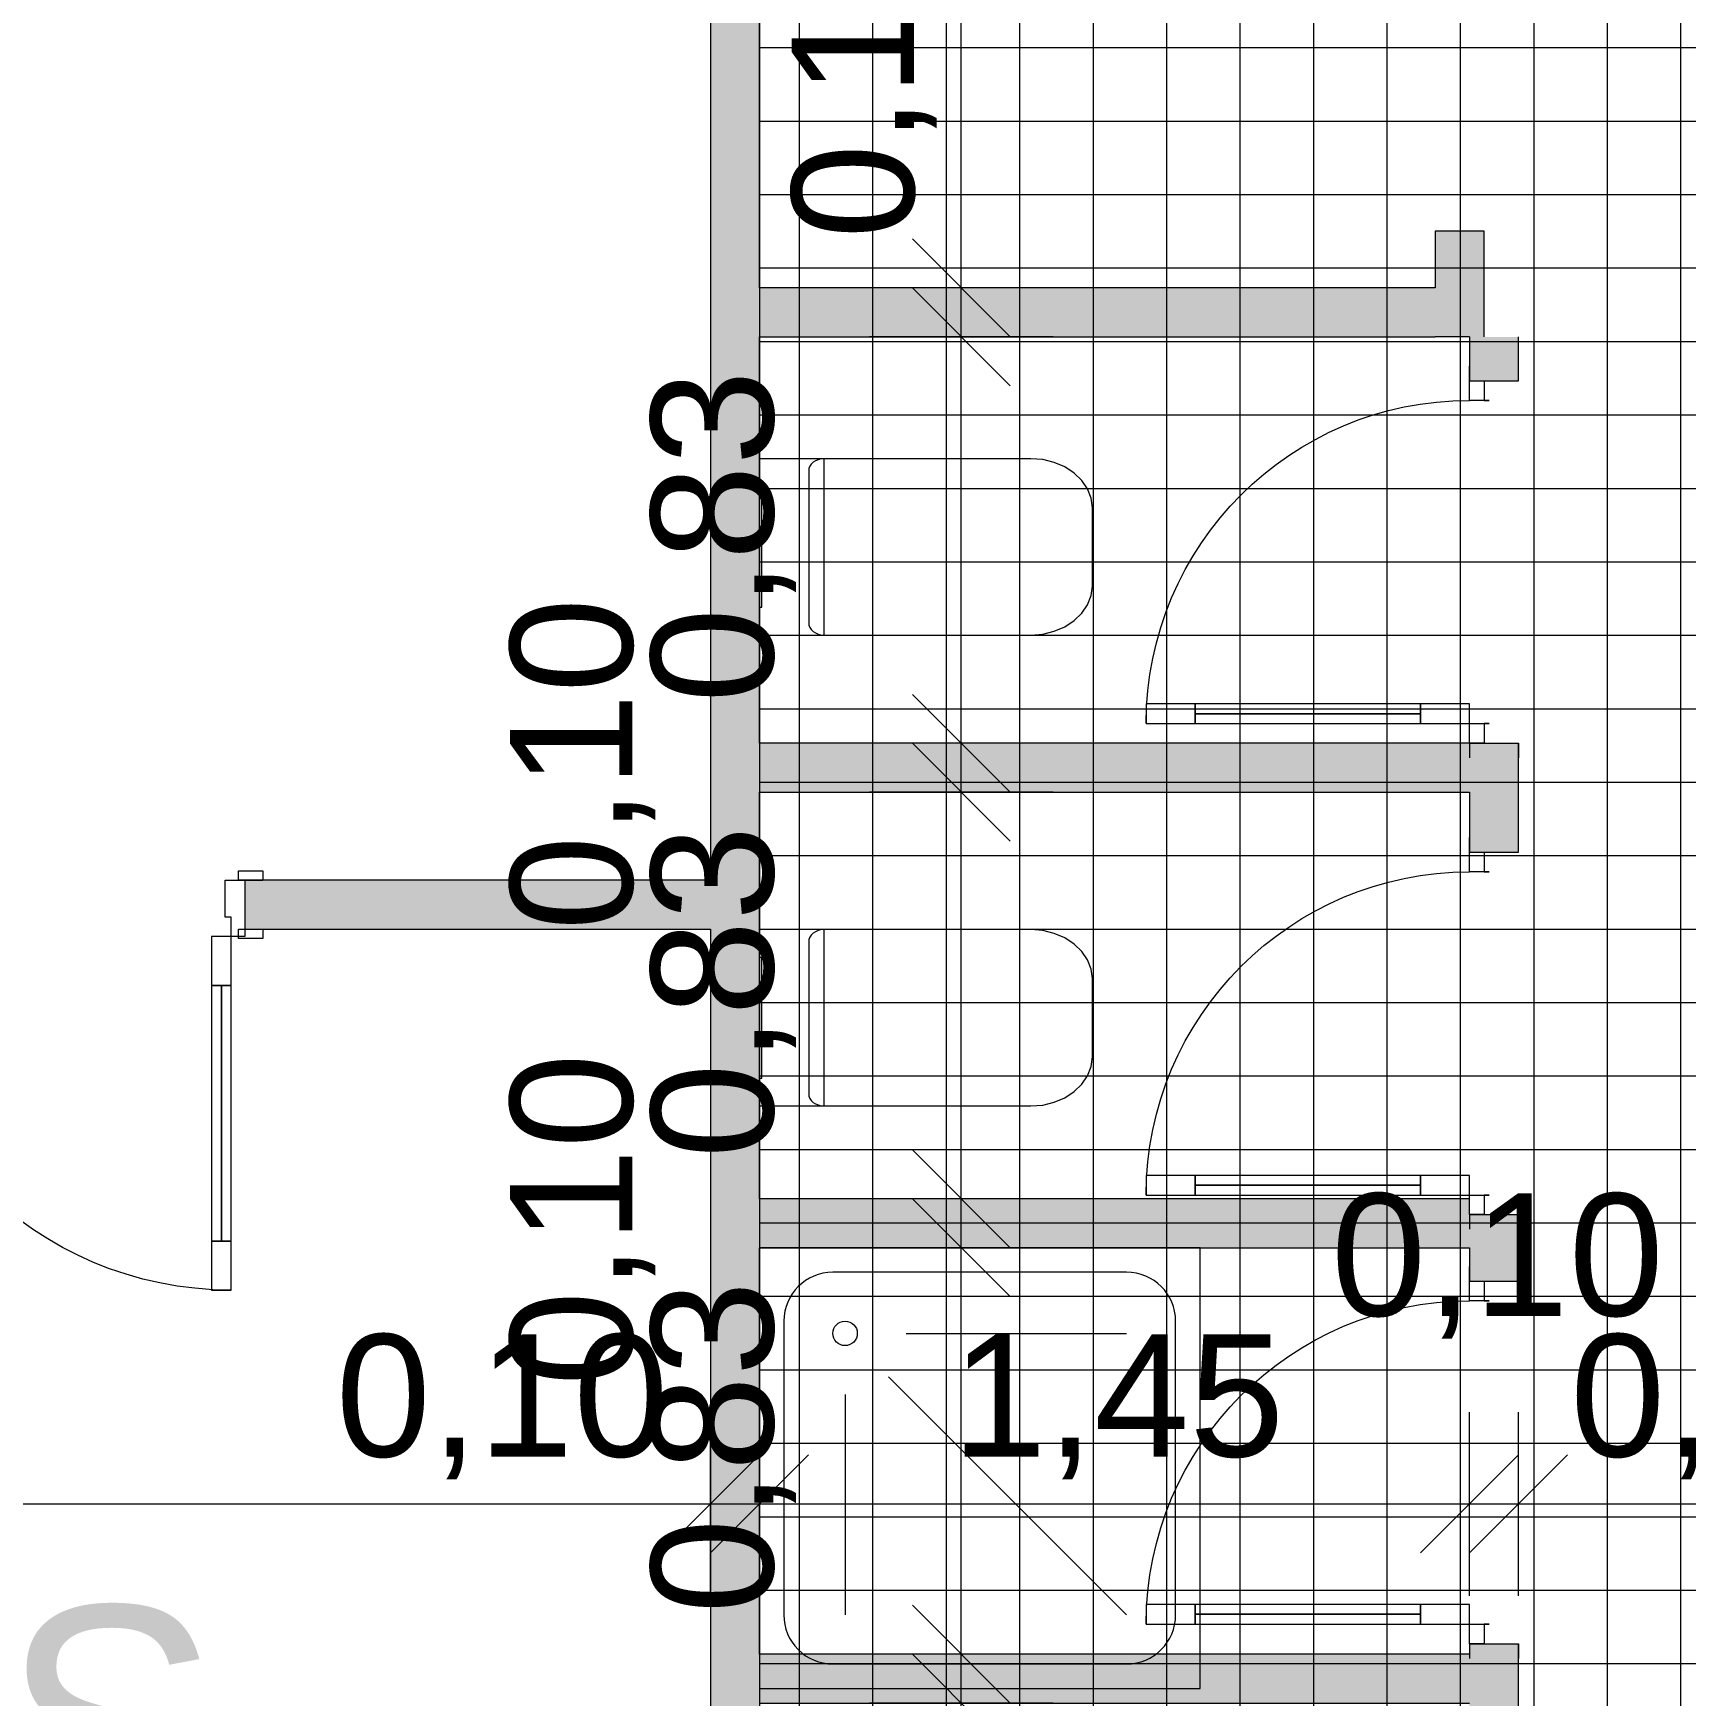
# Model space of a CAD drawing. Header units: millimetres. Extents: x -284281 to 1648660, y -821378 to -151356.
# Drawn here: x 408685 to 412060, y -258216 to -254821 of the extents above; entities that cross this region are included whole.
import ezdxf

# ---------------------------------------------------------------- set-up
doc = ezdxf.new("R2010")
doc.units = ezdxf.units.MM
doc.header["$MEASUREMENT"] = 0
for name, color, linetype in [('Cotations - 1_100', 7, 'Continuous'), ('Hachure', 7, 'Continuous'), ('Intérieur - Mobilier', 7, 'Continuous'), ('Portes ARCHICAD', 7, 'Continuous'), ('Structure - Murs extérieurs', 7, 'Continuous')]:
    doc.layers.add(name, color=color, linetype=linetype)
doc.styles.add('STYLE_GENERE_1', font='AGENCYR.TTF')
doc.styles.add('STYLE_GENERE_2', font='arial.ttf')
doc.dimstyles.new('STYLE_GENERE__1', dxfattribs={"dimtxt": 250, "dimasz": 190, "dimexe": 0.18, "dimexo": 0.0625, "dimgap": 0, "dimtad": 1, "dimtih": 1, "dimtoh": 1, "dimlfac": 0.001, "dimzin": 0, "dimdsep": 46, "dimtxsty": 'STYLE_GENERE_2', "dimblk": 'ARROWHEAD_6', "dimblk1": 'ARROWHEAD_6', "dimblk2": 'ARROWHEAD_6', "dimcen": 0.09, "dimse1": 1, "dimse2": 1, "dimclrd": 7, "dimclre": 7, "dimclrt": 7, "dimazin": 0, "dimtfac": 1, "dimtdec": 4, "dimtmove": 0, "dimatfit": 3, "dimfxl": 1, "dimtolj": 1, "dimtzin": 0, "dimarcsym": 0})
doc.dimstyles.new('STYLE_GENERE__2', dxfattribs={"dimtxt": 250, "dimasz": 190, "dimexe": 0.18, "dimexo": 0.0625, "dimgap": 0, "dimtad": 1, "dimlfac": 0.001, "dimzin": 0, "dimdsep": 46, "dimtxsty": 'STYLE_GENERE_2', "dimblk": 'ARROWHEAD_6', "dimblk1": 'ARROWHEAD_6', "dimblk2": 'ARROWHEAD_6', "dimcen": 0.09, "dimse1": 1, "dimse2": 1, "dimclrd": 7, "dimclre": 7, "dimclrt": 7, "dimazin": 0, "dimtfac": 1, "dimtdec": 4, "dimtmove": 0, "dimatfit": 3, "dimfxl": 1, "dimtolj": 1, "dimtzin": 0, "dimarcsym": 0})

# ---------------------------------------------------------------- blocks, each defined once
blk = doc.blocks.new('Douche rectangulaire 25')
at = {"layer": 'Intérieur - Mobilier', "color": 7, "linetype": 'Continuous', "lineweight": 5}
for p, q in [((750, 850), (150, 850)), ((50, 750), (50, 150)), ((175, 300), (175, 750)), ((263.4, 263.4), (750, 750)), ((850, 150), (850, 750)), ((300, 175), (750, 175)), ((150, 50), (750, 50))]:
    blk.add_line(p, q, dxfattribs=at)
at = {"layer": 'Intérieur - Mobilier', "color": 7, "linetype": 'Continuous', "lineweight": 5, "flags": 128}
blk.add_lwpolyline([(900, 0), (900, 900), (0, 900), (0, 0)], close=True, dxfattribs=at)
at = {"layer": 'Intérieur - Mobilier', "color": 7, "linetype": 'Continuous', "lineweight": 5}
blk.add_circle((175, 175), 25, dxfattribs=at)
for centre, start, end in [((150, 750), 90, 180), ((750, 750), 0, 90), ((150, 150), 180, 270), ((750, 150), 270, 0)]:
    blk.add_arc(centre, 100, start, end, dxfattribs=at)
blk = doc.blocks.new('Mur_263_2', base_point=(410068.1, -252989.9))
at = {"layer": 'Structure - Murs extérieurs', "linetype": 'Continuous', "lineweight": 5}
blk.add_hatch(color=2, dxfattribs=at).paths.add_polyline_path([(410068.1, -259130.6), (410168.1, -259130.6), (410168.1, -253935.5), (410068.1, -253935.5)])
at = {"layer": 'Structure - Murs extérieurs', "color": 7, "linetype": 'Continuous', "lineweight": 5, "flags": 128}
for points in [[(410068.1, -253935.5), (410068.1, -256550.3)], [(410168.1, -255340.6), (410168.1, -253935.5)], [(410168.1, -256270.6), (410168.1, -255440.6)], [(410168.1, -257200.6), (410168.1, -256370.6)], [(410068.1, -256650.3), (410068.1, -259130.6)], [(410168.1, -258130.6), (410168.1, -257300.6)]]:
    blk.add_lwpolyline(points, dxfattribs=at)
blk = doc.blocks.new('Ouverture porte simple_3')
at = {"layer": 'Portes ARCHICAD', "color": 251, "linetype": 'Continuous', "lineweight": 5, "true_color": 0x5f5f5f}
for p, q in [((-400, 0), (-400, 100)), ((400, 0), (400, 100))]:
    blk.add_line(p, q, dxfattribs=at)
blk = doc.blocks.new('Mur_264_2', base_point=(411648.1, -252989.9))
at = {"layer": 'Structure - Murs extérieurs', "linetype": 'Continuous', "lineweight": 5}
for points in [[(411648.1, -252989.9), (411548.1, -252989.9), (411548.1, -254424.7), (411648.1, -254424.7)], [(411548.1, -255340.6), (411648.1, -255340.6), (411648.1, -255224.7), (411548.1, -255224.7)], [(411548.1, -255440.6), (411648.1, -255440.6), (411548.1, -255340.6)], [(411548.1, -255340.6), (411648.1, -255440.6), (411648.1, -255340.6)]]:
    blk.add_hatch(color=2, dxfattribs=at).paths.add_polyline_path(points)
at = {"layer": 'Structure - Murs extérieurs', "color": 7, "linetype": 'Continuous', "lineweight": 5}
for p, q in [((411648.1, -254424.7), (411548.1, -254424.7)), ((411648.1, -255224.7), (411548.1, -255224.7))]:
    blk.add_line(p, q, dxfattribs=at)
at = {"layer": 'Structure - Murs extérieurs', "color": 7, "linetype": 'Continuous', "lineweight": 5, "flags": 128}
for points in [[(411548.1, -253089.9), (411548.1, -254424.7)], [(411648.1, -254424.7), (411648.1, -253089.9)], [(411548.1, -255224.7), (411548.1, -255340.6)], [(411648.1, -255440.6), (411648.1, -255224.7)], [(411618.1, -255440.6), (411548.1, -255440.6)]]:
    blk.add_lwpolyline(points, dxfattribs=at)
at = {"layer": 'Portes ARCHICAD', "color": 251, "linetype": 'Continuous', "lineweight": 5, "true_color": 0x5f5f5f, "xscale": -1, "zscale": 1000, "rotation": 90}
blk.add_blockref('Ouverture porte simple_3', (411648.1, -254824.7), dxfattribs=at)
blk = doc.blocks.new('Mur_265_2', base_point=(410068.1, -256370.6))
at = {"layer": 'Structure - Murs extérieurs', "linetype": 'Continuous', "lineweight": 5}
blk.add_hatch(color=2, dxfattribs=at).paths.add_polyline_path([(410168.1, -256370.6), (411618.1, -256370.6), (411618.1, -256270.6), (410168.1, -256270.6)])
at = {"layer": 'Structure - Murs extérieurs', "color": 7, "linetype": 'Continuous', "lineweight": 5, "flags": 128}
for points in [[(411618.1, -256270.6), (410168.1, -256270.6)], [(410168.1, -256370.6), (411618.1, -256370.6)]]:
    blk.add_lwpolyline(points, dxfattribs=at)
blk = doc.blocks.new('Mur_266_2', base_point=(410068.1, -258230.6))
at = {"layer": 'Structure - Murs extérieurs', "linetype": 'Continuous', "lineweight": 5}
blk.add_hatch(color=2, dxfattribs=at).paths.add_polyline_path([(410168.1, -258230.6), (411618.1, -258230.6), (411618.1, -258130.6), (410168.1, -258130.6)])
at = {"layer": 'Structure - Murs extérieurs', "color": 7, "linetype": 'Continuous', "lineweight": 5, "flags": 128}
for points in [[(411618.1, -258130.6), (410168.1, -258130.6)], [(410168.1, -258230.6), (411618.1, -258230.6)]]:
    blk.add_lwpolyline(points, dxfattribs=at)
blk = doc.blocks.new('Mur_268_2', base_point=(410068.1, -257300.6))
at = {"layer": 'Structure - Murs extérieurs', "linetype": 'Continuous', "lineweight": 5}
blk.add_hatch(color=2, dxfattribs=at).paths.add_polyline_path([(410168.1, -257300.6), (411618.1, -257300.6), (411618.1, -257200.6), (410168.1, -257200.6)])
at = {"layer": 'Structure - Murs extérieurs', "color": 7, "linetype": 'Continuous', "lineweight": 5, "flags": 128}
for points in [[(411618.1, -257200.6), (410168.1, -257200.6)], [(410168.1, -257300.6), (411618.1, -257300.6)]]:
    blk.add_lwpolyline(points, dxfattribs=at)
blk = doc.blocks.new('Porte 25_10')
at = {"layer": 'Portes ARCHICAD', "color": 251, "linetype": 'Continuous', "lineweight": 5, "true_color": 0x5f5f5f}
for p, q in [((290, 560), (290, 660)), ((290, 660), (330, 660)), ((330, 660), (330, 560)), ((330, 560), (290, 560)), ((310, 560), (310, 100)), ((290, 0), (290, 100)), ((290, 100), (330, 100)), ((330, 100), (330, 0)), ((-370, 0), (-400, 0)), ((-370, 0), (-400, 0)), ((-330, 0), (-370, 0)), ((-370, 0), (-370, -30)), ((-370, 0), (-370, -30)), ((-370, 0), (-370, -30)), ((-330, -40), (-330, 0)), ((330, 0), (290, 0)), ((370, 0), (330, 0)), ((330, 0), (330, -40)), ((370, -30), (370, 0)), ((370, 0), (370, -30)), ((370, 0), (370, -30)), ((370, 0), (400, 0)), ((370, 0), (400, 0)), ((-370, -30), (-330, -30)), ((-370, -30), (-370, -100)), ((-370, -30), (-370, -100)), ((-330, -30), (-330, -40)), ((330, -40), (330, -30)), ((330, -30), (370, -30)), ((370, -30), (370, -100)), ((370, -30), (370, -100)), ((-370, -100), (-400, -100)), ((-370, -100), (-400, -100)), ((370, -100), (400, -100)), ((370, -100), (400, -100))]:
    blk.add_line(p, q, dxfattribs=at)
at = {"layer": 'Portes ARCHICAD', "color": 251, "linetype": 'Continuous', "lineweight": 5, "true_color": 0x5f5f5f, "flags": 128}
for points in [[(310, 560), (310, 100), (290, 100), (290, 560)], [(330, 560), (330, 100), (310, 100), (310, 560)]]:
    blk.add_lwpolyline(points, close=True, dxfattribs=at)
at = {"layer": 'Portes ARCHICAD', "color": 251, "linetype": 'Continuous', "lineweight": 5, "true_color": 0x5f5f5f}
blk.add_arc((330, 0), 660, 90, 180, dxfattribs=at)
blk = doc.blocks.new('Mur_271_2', base_point=(411618.1, -255440.6))
at = {"layer": 'Structure - Murs extérieurs', "linetype": 'Continuous', "lineweight": 5}
for points in [[(411618.1, -255440.6), (411618.1, -255530.3), (411718.1, -255530.3), (411718.1, -255440.6)], [(411618.1, -256493.1), (411718.1, -256493.1), (411718.1, -256270.3), (411618.1, -256270.3)], [(411618.1, -257369.3), (411718.1, -257369.3), (411718.1, -257233.1), (411618.1, -257233.1)], [(411618.1, -258296.5), (411718.1, -258296.5), (411718.1, -258109.3), (411618.1, -258109.3)]]:
    blk.add_hatch(color=2, dxfattribs=at).paths.add_polyline_path(points)
at = {"layer": 'Structure - Murs extérieurs', "color": 7, "linetype": 'Continuous', "lineweight": 5}
for p, q in [((411618.1, -255530.3), (411618.1, -255500.3)), ((411718.1, -255530.3), (411718.1, -255500.3)), ((411618.1, -255530.3), (411648.1, -255530.3)), ((411648.1, -255530.3), (411718.1, -255530.3)), ((411618.1, -256270.3), (411618.1, -256300.3)), ((411618.1, -256270.3), (411648.1, -256270.3)), ((411648.1, -256270.3), (411718.1, -256270.3)), ((411718.1, -256270.3), (411718.1, -256300.3)), ((411618.1, -256493.1), (411618.1, -256463.1)), ((411718.1, -256493.1), (411718.1, -256463.1)), ((411618.1, -256493.1), (411648.1, -256493.1)), ((411648.1, -256493.1), (411718.1, -256493.1)), ((411618.1, -257233.1), (411618.1, -257263.1)), ((411618.1, -257233.1), (411648.1, -257233.1)), ((411648.1, -257233.1), (411718.1, -257233.1)), ((411718.1, -257233.1), (411718.1, -257263.1)), ((411618.1, -257369.3), (411618.1, -257339.3)), ((411718.1, -257369.3), (411718.1, -257339.3)), ((411618.1, -257369.3), (411648.1, -257369.3)), ((411648.1, -257369.3), (411718.1, -257369.3)), ((411618.1, -258109.3), (411618.1, -258139.3)), ((411618.1, -258109.3), (411648.1, -258109.3)), ((411648.1, -258109.3), (411718.1, -258109.3)), ((411718.1, -258109.3), (411718.1, -258139.3))]:
    blk.add_line(p, q, dxfattribs=at)
at = {"layer": 'Structure - Murs extérieurs', "color": 7, "linetype": 'Continuous', "lineweight": 5, "flags": 128}
for points in [[(411618.1, -255440.6), (411618.1, -255530.3)], [(411718.1, -255530.3), (411718.1, -255440.6)], [(411618.1, -256270.3), (411618.1, -256270.6)], [(411718.1, -256493.1), (411718.1, -256270.3)], [(411618.1, -256370.6), (411618.1, -256493.1)], [(411718.1, -257369.3), (411718.1, -257233.1)], [(411618.1, -257300.6), (411618.1, -257369.3)], [(411618.1, -258109.3), (411618.1, -258130.6)], [(411718.1, -258296.5), (411718.1, -258109.3)]]:
    blk.add_lwpolyline(points, dxfattribs=at)
at = {"layer": 'Portes ARCHICAD', "color": 251, "linetype": 'Continuous', "lineweight": 5, "true_color": 0x5f5f5f, "xscale": -1, "zscale": 1000, "rotation": 90}
for p in [(411618.1, -255900.3), (411618.1, -256863.1), (411618.1, -257739.3)]:
    blk.add_blockref('Porte 25_10', p, dxfattribs=at)
blk = doc.blocks.new('Mur_272_2', base_point=(410068.1, -255440.6))
at = {"layer": 'Structure - Murs extérieurs', "linetype": 'Continuous', "lineweight": 5}
blk.add_hatch(color=2, dxfattribs=at).paths.add_polyline_path([(411548.1, -255340.6), (410168.1, -255340.6), (410168.1, -255440.6), (411548.1, -255440.6)])
at = {"layer": 'Structure - Murs extérieurs', "color": 7, "linetype": 'Continuous', "lineweight": 5, "flags": 128}
for points in [[(411548.1, -255340.6), (410168.1, -255340.6)], [(410168.1, -255440.6), (411548.1, -255440.6)]]:
    blk.add_lwpolyline(points, dxfattribs=at)
blk = doc.blocks.new('Porte double 25_9')
at = {"layer": 'Portes ARCHICAD', "color": 7, "linetype": 'Continuous', "lineweight": 5}
for p, q in [((-722, 722), (-722, 622)), ((-682, 722), (-722, 722)), ((-682, 622), (-682, 722)), ((682, 622), (682, 722)), ((682, 722), (722, 722)), ((722, 722), (722, 622)), ((-722, 622), (-682, 622)), ((-702, 622), (-702, 100)), ((722, 622), (682, 622)), ((702, 622), (702, 100)), ((-682, 100), (-722, 100)), ((-722, 100), (-722, 0)), ((-682, 0), (-682, 100)), ((682, 0), (682, 100)), ((682, 100), (722, 100)), ((722, 100), (722, 0)), ((-737, 4), (-787, 4)), ((-787, 4), (-787, -15)), ((-722, 0), (-750, 0)), ((-750, 0), (-750, -115)), ((-737, -15), (-737, 4)), ((-722, -40), (-722, 0)), ((-722, 0), (-682, 0)), ((722, 0), (682, 0)), ((750, 0), (722, 0)), ((722, 0), (722, -40)), ((787, 4), (737, 4)), ((737, 4), (737, -15)), ((750, -115), (750, 0)), ((787, -15), (787, 4)), ((-787, -15), (-737, -15)), ((-750, -15), (-787, -15)), ((-750, -15), (-787, -15)), ((-750, -115), (-750, -15)), ((-750, -115), (-750, -15)), ((737, -15), (787, -15)), ((750, -115), (750, -15)), ((750, -115), (750, -15)), ((750, -15), (787, -15)), ((750, -15), (787, -15)), ((-710, -40), (-722, -40)), ((-710, -115), (-710, -40)), ((722, -40), (710, -40)), ((710, -40), (710, -115)), ((-737, -115), (-787, -115)), ((-787, -115), (-787, -134)), ((-750, -115), (-787, -115)), ((-750, -115), (-787, -115)), ((-787, -134), (-737, -134)), ((-750, -115), (-710, -115)), ((-737, -134), (-737, -115)), ((710, -115), (750, -115)), ((787, -115), (737, -115)), ((737, -115), (737, -134)), ((737, -134), (787, -134)), ((750, -115), (787, -115)), ((750, -115), (787, -115)), ((787, -134), (787, -115))]:
    blk.add_line(p, q, dxfattribs=at)
at = {"layer": 'Portes ARCHICAD', "color": 7, "linetype": 'Continuous', "lineweight": 5, "flags": 128}
for points in [[(-722, 622), (-722, 100), (-702, 100), (-702, 622)], [(-702, 622), (-702, 100), (-682, 100), (-682, 622)], [(702, 622), (702, 100), (682, 100), (682, 622)], [(722, 622), (722, 100), (702, 100), (702, 622)]]:
    blk.add_lwpolyline(points, close=True, dxfattribs=at)
at = {"layer": 'Portes ARCHICAD', "color": 7, "linetype": 'Continuous', "lineweight": 5}
for centre, start, end in [((-722, 0), 0, 90), ((722, 0), 90, 180)]:
    blk.add_arc(centre, 722, start, end, dxfattribs=at)
blk = doc.blocks.new('Mur_297_2', base_point=(406581.5, -256550.3))
at = {"layer": 'Structure - Murs extérieurs', "linetype": 'Continuous', "lineweight": 5}
for points in [[(406681.5, -256650.3), (407617.4, -256650.3), (407617.4, -256550.3), (406681.5, -256550.3)], [(409117.4, -256550.3), (409117.4, -256650.3), (410068.1, -256650.3), (410068.1, -256550.3)]]:
    blk.add_hatch(color=2, dxfattribs=at).paths.add_polyline_path(points)
at = {"layer": 'Structure - Murs extérieurs', "color": 7, "linetype": 'Continuous', "lineweight": 5}
for p, q in [((407617.4, -256550.3), (407580.4, -256550.3)), ((407617.4, -256550.3), (407617.4, -256650.3)), ((409117.4, -256550.3), (409154.4, -256550.3)), ((409117.4, -256550.3), (409117.4, -256650.3)), ((407617.4, -256650.3), (407580.4, -256650.3)), ((409117.4, -256650.3), (409154.4, -256650.3))]:
    blk.add_line(p, q, dxfattribs=at)
at = {"layer": 'Structure - Murs extérieurs', "color": 7, "linetype": 'Continuous', "lineweight": 5, "flags": 128}
for points in [[(407617.4, -256550.3), (406681.5, -256550.3)], [(410068.1, -256550.3), (409117.4, -256550.3)], [(406681.5, -256650.3), (407617.4, -256650.3)], [(409117.4, -256650.3), (410068.1, -256650.3)]]:
    blk.add_lwpolyline(points, dxfattribs=at)
at = {"layer": 'Portes ARCHICAD', "color": 7, "linetype": 'Continuous', "lineweight": 5, "xscale": -1, "zscale": 1000, "rotation": 180}
blk.add_blockref('Porte double 25_9', (408367.4, -256665.3), dxfattribs=at)
blk = doc.blocks.new('WC 25_2')
at = {"layer": 'Intérieur - Mobilier', "color": 253, "linetype": 'Continuous', "lineweight": 5, "true_color": 0x9f9f9f}
for p, q in [((0, -100.7), (-155, -100.7)), ((155, -100.7), (0, -100.7)), ((-180, -132.2), (180, -132.2))]:
    blk.add_line(p, q, dxfattribs=at)
at = {"layer": 'Intérieur - Mobilier', "color": 253, "linetype": 'Continuous', "lineweight": 5, "true_color": 0x9f9f9f, "flags": 128}
for points in [[(80, -680), (99.5, -677.6), (118.3, -670.4), (135.6, -658.8), (150.7, -643.1), (163.1, -624), (172.4, -602.3), (178.1, -578.6), (180, -554.1), (180, 0), (-180, 0), (-180, -554.1), (-178.1, -578.6), (-172.4, -602.3), (-163.1, -624), (-150.7, -643.1), (-135.6, -658.8), (-118.3, -670.4), (-99.5, -677.6), (-80, -680)], [(123, 0), (-123, 0), (-123, -5), (123, -5)]]:
    blk.add_lwpolyline(points, close=True, dxfattribs=at)
at = {"layer": 'Intérieur - Mobilier', "color": 253, "linetype": 'Continuous', "lineweight": 5, "true_color": 0x9f9f9f}
for centre, start_param, end_param in [((-155, -132.2), 0, 1.570796), ((155, -132.2), 4.712389, 6.283185)]:
    blk.add_ellipse(centre, major_axis=(0, 31.5), ratio=0.794118, start_param=start_param, end_param=end_param, dxfattribs=at)
blk = doc.blocks.new('*D1050')
at = {"layer": 'Cotations - 1_100', "color": 7, "linetype": 'Continuous', "lineweight": 5, "transparency": 16777216}
for p, q in [((410680.5, -258330.6), (410480.5, -258130.6)), ((410768, -258230.6), (410393, -258230.6)), ((410580.5, -259130.6), (410580.5, -258230.6)), ((410480.5, -259030.6), (410680.5, -259230.6)), ((410768, -259130.6), (410393, -259130.6)), ((410580.5, -259280.6), (410580.5, -259130.6))]:
    blk.add_line(p, q, dxfattribs=at)
at = {"layer": 'Cotations - 1_100', "color": 7, "lineweight": 5, "transparency": 16777216, "char_height": 250, "attachment_point": 7, "rotation": 90, "style": 'STYLE_GENERE_2'}
for s, insert in [('\\A1;{\\pql;\\fArial|b0|i0|c0|p38;0,10}', (410530.5, -258995.7)), ('\\A1;{\\pql;\\fArial|b0|i0|c0|p38;0,90}', (410530.5, -259895.7))]:
    blk.add_mtext(s, dxfattribs=dict(at, insert=insert))
blk = doc.blocks.new('ARROWHEAD_6')
at = {"color": 0, "linetype": 'Continuous', "lineweight": 0}
for p, q in [((-0.5, -0.5), (0.5, 0.5)), ((0, 0), (-1, 0))]:
    blk.add_line(p, q, dxfattribs=at)
blk = doc.blocks.new('*D1051')
at = {"layer": 'Cotations - 1_100', "color": 7, "linetype": 'Continuous', "lineweight": 5, "transparency": 16777216}
for p, q in [((410480.5, -258030.6), (410680.5, -258230.6)), ((410768, -258130.6), (410393, -258130.6)), ((410680.5, -258330.6), (410480.5, -258130.6)), ((410580.5, -258230.6), (410580.5, -258130.6)), ((410768, -258230.6), (410393, -258230.6))]:
    blk.add_line(p, q, dxfattribs=at)
blk = doc.blocks.new('*D1052')
at = {"layer": 'Cotations - 1_100', "color": 7, "linetype": 'Continuous', "lineweight": 5, "transparency": 16777216}
for p, q in [((410680.5, -257400.6), (410480.5, -257200.6)), ((410768, -257300.6), (410393, -257300.6)), ((410580.5, -258130.6), (410580.5, -257300.6)), ((410480.5, -258030.6), (410680.5, -258230.6)), ((410768, -258130.6), (410393, -258130.6))]:
    blk.add_line(p, q, dxfattribs=at)
at = {"layer": 'Cotations - 1_100', "color": 7, "lineweight": 5, "transparency": 16777216, "char_height": 250, "attachment_point": 7, "rotation": 90, "style": 'STYLE_GENERE_2'}
for s, insert in [('\\A1;{\\pql;\\fArial|b0|i0|c0|p38;0,10}', (409955.5, -257583.1)), ('\\A1;{\\pql;\\fArial|b0|i0|c0|p38;0,83}', (410243, -258048.1))]:
    blk.add_mtext(s, dxfattribs=dict(at, insert=insert))
blk = doc.blocks.new('*D1053')
at = {"layer": 'Cotations - 1_100', "color": 7, "linetype": 'Continuous', "lineweight": 5, "transparency": 16777216}
for p, q in [((410480.5, -257100.6), (410680.5, -257300.6)), ((410768, -257200.6), (410393, -257200.6)), ((410680.5, -257400.6), (410480.5, -257200.6)), ((410580.5, -257300.6), (410580.5, -257200.6)), ((410768, -257300.6), (410393, -257300.6))]:
    blk.add_line(p, q, dxfattribs=at)
blk = doc.blocks.new('*D1054')
at = {"layer": 'Cotations - 1_100', "color": 7, "linetype": 'Continuous', "lineweight": 5, "transparency": 16777216}
for p, q in [((410680.5, -256470.6), (410480.5, -256270.6)), ((410768, -256370.6), (410393, -256370.6)), ((410580.5, -257200.6), (410580.5, -256370.6)), ((410480.5, -257100.6), (410680.5, -257300.6)), ((410768, -257200.6), (410393, -257200.6))]:
    blk.add_line(p, q, dxfattribs=at)
at = {"layer": 'Cotations - 1_100', "color": 7, "lineweight": 5, "transparency": 16777216, "char_height": 250, "attachment_point": 7, "rotation": 90, "style": 'STYLE_GENERE_2'}
for s, insert in [('\\A1;{\\pql;\\fArial|b0|i0|c0|p38;0,10}', (409955.5, -256653.1)), ('\\A1;{\\pql;\\fArial|b0|i0|c0|p38;0,83}', (410243, -257118.1))]:
    blk.add_mtext(s, dxfattribs=dict(at, insert=insert))
blk = doc.blocks.new('*D1055')
at = {"layer": 'Cotations - 1_100', "color": 7, "linetype": 'Continuous', "lineweight": 5, "transparency": 16777216}
for p, q in [((410480.5, -256170.6), (410680.5, -256370.6)), ((410768, -256270.6), (410393, -256270.6)), ((410680.5, -256470.6), (410480.5, -256270.6)), ((410580.5, -256370.6), (410580.5, -256270.6)), ((410768, -256370.6), (410393, -256370.6))]:
    blk.add_line(p, q, dxfattribs=at)
blk = doc.blocks.new('*D1056')
at = {"layer": 'Cotations - 1_100', "color": 7, "linetype": 'Continuous', "lineweight": 5, "transparency": 16777216}
for p, q in [((410680.5, -255540.6), (410480.5, -255340.6)), ((410768, -255440.6), (410393, -255440.6)), ((410580.5, -256270.6), (410580.5, -255440.6)), ((410480.5, -256170.6), (410680.5, -256370.6)), ((410768, -256270.6), (410393, -256270.6))]:
    blk.add_line(p, q, dxfattribs=at)
at = {"layer": 'Cotations - 1_100', "color": 7, "lineweight": 5, "transparency": 16777216, "insert": (410243, -256188.1), "char_height": 250, "attachment_point": 7, "rotation": 90, "style": 'STYLE_GENERE_2'}
blk.add_mtext('\\A1;{\\pql;\\fArial|b0|i0|c0|p38;0,83}', dxfattribs=at)
blk = doc.blocks.new('*D1057')
at = {"layer": 'Cotations - 1_100', "color": 7, "linetype": 'Continuous', "lineweight": 5, "transparency": 16777216}
for p, q in [((410480.5, -255240.6), (410680.5, -255440.6)), ((410768, -255340.6), (410393, -255340.6)), ((410680.5, -255540.6), (410480.5, -255340.6)), ((410580.5, -255440.6), (410580.5, -255340.6)), ((410768, -255440.6), (410393, -255440.6))]:
    blk.add_line(p, q, dxfattribs=at)
blk = doc.blocks.new('*D1058')
at = {"layer": 'Cotations - 1_100', "color": 7, "linetype": 'Continuous', "lineweight": 5, "transparency": 16777216}
for p, q in [((410680.5, -253189.9), (410480.5, -252989.9)), ((410768, -253089.9), (410393, -253089.9)), ((410580.5, -255340.6), (410580.5, -253089.9)), ((410480.5, -255240.6), (410680.5, -255440.6)), ((410768, -255340.6), (410393, -255340.6))]:
    blk.add_line(p, q, dxfattribs=at)
at = {"layer": 'Cotations - 1_100', "color": 7, "lineweight": 5, "transparency": 16777216, "char_height": 250, "attachment_point": 7, "rotation": 90, "style": 'STYLE_GENERE_2'}
for s, insert in [('\\A1;{\\pql;\\fArial|b0|i0|c0|p38;2,25}', (410530.5, -254215.2)), ('\\A1;{\\pql;\\fArial|b0|i0|c0|p38;0,10}', (410530.5, -255240.6))]:
    blk.add_mtext(s, dxfattribs=dict(at, insert=insert))
blk = doc.blocks.new('*D1096')
at = {"layer": 'Cotations - 1_100', "color": 7, "linetype": 'Continuous', "lineweight": 5, "transparency": 16777216}
for p, q in [((406681.5, -258011.3), (406681.5, -257636.3)), ((410068.1, -258011.3), (410068.1, -257636.3)), ((406781.5, -257723.8), (406581.5, -257923.8)), ((409968.1, -257923.8), (410168.1, -257723.8)), ((406681.5, -257823.8), (410068.1, -257823.8))]:
    blk.add_line(p, q, dxfattribs=at)
at = {"layer": 'Cotations - 1_100', "color": 7, "lineweight": 5, "transparency": 16777216, "char_height": 250, "attachment_point": 7, "style": 'STYLE_GENERE_2'}
for s, insert in [('\\A1;{\\pql;\\fArial|b0|i0|c0|p38;3,39}', (407709.6, -257773.8)), ('\\A1;{\\pql;\\fArial|b0|i0|c0|p38;0,10}', (409303, -257773.8))]:
    blk.add_mtext(s, dxfattribs=dict(at, insert=insert))
blk = doc.blocks.new('*D1097')
at = {"layer": 'Cotations - 1_100', "color": 7, "linetype": 'Continuous', "lineweight": 5, "transparency": 16777216}
for p, q in [((410068.1, -258011.3), (410068.1, -257636.3)), ((410168.1, -258011.3), (410168.1, -257636.3)), ((409968.1, -257923.8), (410168.1, -257723.8)), ((410268.1, -257723.8), (410068.1, -257923.8)), ((410068.1, -257823.8), (410168.1, -257823.8))]:
    blk.add_line(p, q, dxfattribs=at)
blk = doc.blocks.new('*D1098')
at = {"layer": 'Cotations - 1_100', "color": 7, "linetype": 'Continuous', "lineweight": 5, "transparency": 16777216}
for p, q in [((410168.1, -258011.3), (410168.1, -257636.3)), ((411618.1, -258011.3), (411618.1, -257636.3)), ((410268.1, -257723.8), (410068.1, -257923.8)), ((411518.1, -257923.8), (411718.1, -257723.8)), ((410168.1, -257823.8), (411618.1, -257823.8))]:
    blk.add_line(p, q, dxfattribs=at)
at = {"layer": 'Cotations - 1_100', "color": 7, "lineweight": 5, "transparency": 16777216, "char_height": 250, "attachment_point": 7, "style": 'STYLE_GENERE_2'}
for s, insert in [('\\A1;{\\pql;\\fArial|b0|i0|c0|p38;0,10}', (411335.5, -257486.3)), ('\\A1;{\\pql;\\fArial|b0|i0|c0|p38;1,45}', (410560.5, -257773.8))]:
    blk.add_mtext(s, dxfattribs=dict(at, insert=insert))
blk = doc.blocks.new('*D1099')
at = {"layer": 'Cotations - 1_100', "color": 7, "linetype": 'Continuous', "lineweight": 5, "transparency": 16777216}
for p, q in [((411618.1, -258011.3), (411618.1, -257636.3)), ((411718.1, -258011.3), (411718.1, -257636.3)), ((411518.1, -257923.8), (411718.1, -257723.8)), ((411818.1, -257723.8), (411618.1, -257923.8)), ((411618.1, -257823.8), (411718.1, -257823.8))]:
    blk.add_line(p, q, dxfattribs=at)
blk = doc.blocks.new('*D1100')
at = {"layer": 'Cotations - 1_100', "color": 7, "linetype": 'Continuous', "lineweight": 5, "transparency": 16777216}
for p, q in [((411718.1, -258011.3), (411718.1, -257636.3)), ((412594.6, -258011.3), (412594.6, -257636.3)), ((411818.1, -257723.8), (411618.1, -257923.8)), ((412494.6, -257923.8), (412694.6, -257723.8)), ((411718.1, -257823.8), (412594.6, -257823.8))]:
    blk.add_line(p, q, dxfattribs=at)
at = {"layer": 'Cotations - 1_100', "color": 7, "lineweight": 5, "transparency": 16777216, "char_height": 250, "attachment_point": 7, "style": 'STYLE_GENERE_2'}
for s, insert in [('\\A1;{\\pql;\\fArial|b0|i0|c0|p38;0,10}', (412312, -257486.3)), ('\\A1;{\\pql;\\fArial|b0|i0|c0|p38;0,88}', (411823.8, -257773.8))]:
    blk.add_mtext(s, dxfattribs=dict(at, insert=insert))

msp = doc.modelspace()

# ---------------------------------------------------------------- hatches: boundary and pattern name
at = {"linetype": 'Continuous', "lineweight": 5}
h = msp.add_hatch(dxfattribs=at)
h.set_pattern_fill('CARRELAGE_15X15_0002', color=255, style=0, pattern_type=2)
h.set_pattern_definition([(0, (0, 0), (0, 150), []), (90, (0, 0), (-150, 0), [])])
h.paths.add_polyline_path([(410168.10197, -253089.8793), (410168.10197, -259130.57129), (413794.56106, -259130.57129), (413794.56106, -253089.8793)])

# ---------------------------------------------------------------- linework, layer by layer
at = {"color": 7, "linetype": 'Continuous', "lineweight": 5, "flags": 128}
msp.add_lwpolyline([(410168.10197, -253089.8793), (410168.10197, -259130.57129), (413794.56106, -259130.57129), (413794.56106, -253089.8793)], close=True, dxfattribs=at)

# ---------------------------------------------------------------- block references
at = {"layer": 'Intérieur - Mobilier', "color": 7, "linetype": 'Continuous', "lineweight": 5, "zscale": 1000}
for name, p, rotation in [('WC 25_2', (410168.10197, -255869.41026), 90), ('WC 25_2', (410168.10197, -256831.12793), 90), ('Douche rectangulaire 25', (410168.10197, -257300.57129), 270)]:
    msp.add_blockref(name, p, dxfattribs=dict(at, rotation=rotation))
at = {"layer": 'Structure - Murs extérieurs', "color": 7, "lineweight": 5}
for name, p in [('Mur_263_2', (410068.10197, -252989.8793)), ('Mur_264_2', (411648.10197, -252989.8793)), ('Mur_272_2', (410068.10197, -255440.57129)), ('Mur_271_2', (411618.10197, -255440.57129)), ('Mur_265_2', (410068.10197, -256370.57129)), ('Mur_297_2', (406581.47798, -256550.30796)), ('Mur_268_2', (410068.10197, -257300.57129)), ('Mur_266_2', (410068.10197, -258230.57129))]:
    msp.add_blockref(name, p, dxfattribs=at)

# ---------------------------------------------------------------- texts
at = {"layer": 'Hachure', "color": 250, "linetype": 'Continuous', "lineweight": 5, "true_color": 0x1f1f1f, "insert": (408396.94112, -258286.71407), "char_height": 500, "attachment_point": 5, "style": 'STYLE_GENERE_1'}
msp.add_mtext('\\A1;{\\pqc;\\fAgency FB|b0|i0|c0|p34;SAS}', dxfattribs=at)

# ---------------------------------------------------------------- dimensions: what is measured, and where the dimension line sits
at = {"layer": 'Cotations - 1_100', "color": 7, "linetype": 'Continuous', "lineweight": 5}
for base, p1, p2, picture, middle in [((410580.52167, -253089.8793), (410858.10197, -255340.57129), (411981.33151, -253089.8793), '*D1058', (410405.52167, -253890.51903)), ((410580.52167, -255340.57129), (410908.10197, -255440.57129), (410858.10197, -255340.57129), '*D1057', (410405.52167, -254915.86502)), ((410580.52167, -255440.57129), (410893.10197, -256270.57129), (410908.10197, -255440.57129), '*D1056', (410118.02167, -255863.43753)), ((410580.52167, -256370.57129), (410893.10197, -257200.57129), (410893.10197, -256370.57129), '*D1054', (410118.02167, -256793.43753)), ((410580.52167, -256270.57129), (410893.10197, -256370.57129), (410893.10197, -256270.57129), '*D1055', (409830.52167, -256328.43753)), ((410580.52167, -257300.57129), (410893.10197, -258130.57129), (410893.10197, -257300.57129), '*D1052', (410118.02167, -257723.43753)), ((410580.52167, -257200.57129), (410893.10197, -257300.57129), (410893.10197, -257200.57129), '*D1053', (409830.52167, -257258.43753)), ((410580.52167, -258130.57129), (410893.10197, -258230.57129), (410893.10197, -258130.57129), '*D1051', (410405.52167, -258671.01004)), ((410580.52167, -258230.57129), (397817.38078, -259130.57129), (410893.10197, -258230.57129), '*D1050', (410405.52167, -259571.01004))]:
    dim = msp.add_linear_dim(base=base, p1=p1, p2=p2, angle=90, dimstyle='STYLE_GENERE__2', dxfattribs=at)
    dim.commit()
    dim.dimension.update_dxf_attribs({"geometry": picture, "text_midpoint": middle, "dimtype": 160, "text_rotation": 90})
for base, p1, p2, picture, middle in [((410068.10197, -257823.82222), (406681.47798, -257890.43963), (410068.10197, -256060.2253), '*D1096', (408034.35123, -257648.82222)), ((410168.10197, -257823.82222), (410068.10197, -256060.2253), (410168.10197, -256060.2253), '*D1097', (409627.66322, -257648.82222)), ((411618.10197, -257823.82222), (410168.10197, -256060.2253), (411618.10197, -259130.57129), '*D1098', (410885.23573, -257648.82222)), ((412594.56106, -257823.82222), (411718.10197, -258296.5285), (412594.56106, -257700.57129), '*D1100', (412148.46527, -257648.82222)), ((411718.10197, -257823.82222), (411618.10197, -259130.57129), (411718.10197, -258296.5285), '*D1099', (411660.23573, -257361.32222))]:
    dim = msp.add_linear_dim(base=base, p1=p1, p2=p2, dimstyle='STYLE_GENERE__1', dxfattribs=at)
    dim.commit()
    dim.dimension.update_dxf_attribs({"geometry": picture, "text_midpoint": middle, "dimtype": 160})

doc.saveas('drawing.dxf')
